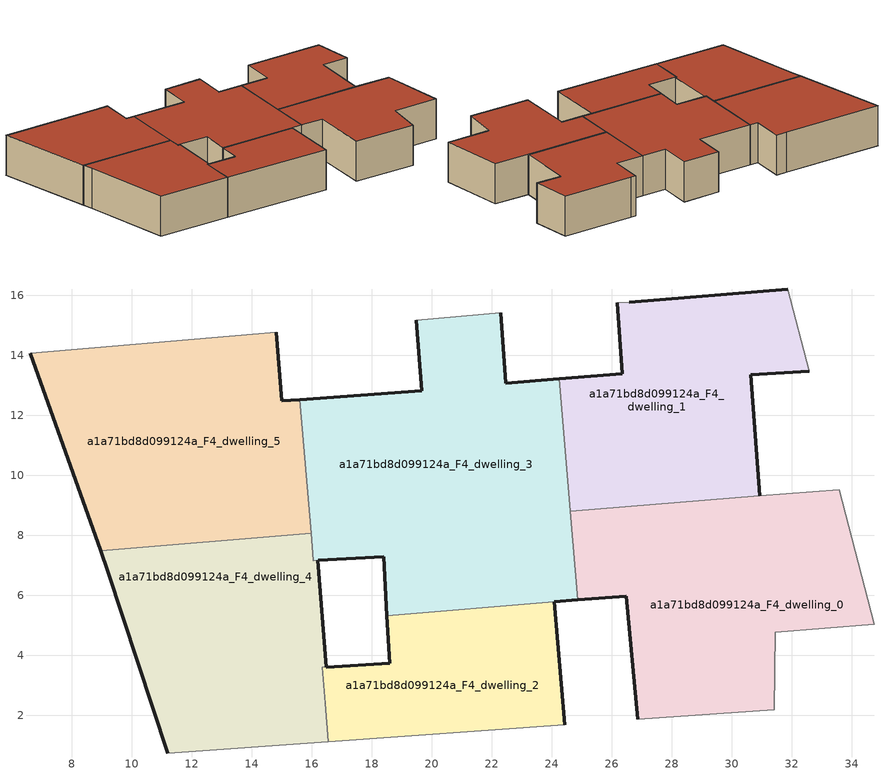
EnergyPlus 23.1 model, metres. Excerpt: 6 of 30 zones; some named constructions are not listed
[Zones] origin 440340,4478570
a1a71bd8d099124a_F4_dwelling_0
 floor to a1a71bd8d099124a_F3_dwelling_0 (EU_floor_Construction): 34.74,5.03 33.59,9.51 30.93,9.32 24.63,8.79 24.87,5.84 26.48,5.96 26.87,1.86 31.41,2.18 31.45,4.76 z12
 wall outside (EU_wall_Construction): 26.87,1.86 26.48,5.96 24.87,5.84 z12:15
 wall adiabatic (EU_wall_Construction): 30.93,9.32 33.59,9.51 34.74,5.03 31.45,4.76 31.41,2.18 26.87,1.86 z12:15
 wall to a1a71bd8d099124a_F4_dwelling_1 (EU_wall_Construction): 24.62,8.79 30.93,9.32 z12:15
 wall to a1a71bd8d099124a_F4_dwelling_3 (EU_wall_Construction): 24.87,5.84 24.87,5.85 24.62,8.79 z12:15
 roof outside (EU_roof_Construction): 33.59,9.51 34.74,5.03 31.45,4.76 31.41,2.18 26.87,1.86 26.48,5.96 24.87,5.84 24.63,8.79 30.93,9.32 z15
a1a71bd8d099124a_F4_dwelling_1
 floor to a1a71bd8d099124a_F3_dwelling_1 (EU_floor_Construction): 30.93,9.32 30.64,13.34 32.58,13.47 31.88,16.21 26.59,15.77 26.18,15.74 26.35,13.39 24.26,13.22 24.63,8.79 z12
 wall outside (EU_wall_Construction): 32.58,13.47 30.64,13.34 30.93,9.32 / 24.26,13.22 26.35,13.39 26.18,15.74 / 26.59,15.77 31.88,16.21 z12:15
 wall adiabatic (EU_wall_Construction): 31.88,16.21 32.58,13.47 / 26.18,15.74 26.59,15.77 z12:15
 wall to a1a71bd8d099124a_F4_dwelling_3 (EU_wall_Construction): 24.62,8.79 24.26,13.22 z12:15
 roof outside (EU_roof_Construction): 31.88,16.21 32.58,13.47 30.64,13.34 30.93,9.32 24.63,8.79 24.26,13.22 26.35,13.39 26.18,15.74 26.59,15.77 z15
a1a71bd8d099124a_F4_dwelling_2
 floor to a1a71bd8d099124a_F3_dwelling_2 (EU_floor_Construction): 24.44,1.68 24.09,5.79 18.51,5.32 18.6,3.73 16.36,3.59 16.46,2.4 16.56,1.12 z12; 18.6,3.73 18.6,3.74 16.36,3.59 z12
 wall outside (EU_wall_Construction): 18.6,3.74 18.51,5.32 / 24.09,5.79 24.44,1.68 z12:15; 16.46,2.4,15 16.46,2.39,12 16.46,2.4,12
 wall adiabatic (EU_wall_Construction): 24.44,1.68 16.56,1.12 z12:15
 wall to a1a71bd8d099124a_F4_dwelling_3 (EU_wall_Construction): 18.51,5.32 24.09,5.79 z12:15
 wall to a1a71bd8d099124a_F4_dwelling_4 (EU_wall_Construction): 16.56,1.12 16.46,2.39 / 16.46,2.4 16.36,3.59 18.6,3.74 z12:15
 roof outside (EU_roof_Construction): 18.6,3.74 18.6,3.73 16.36,3.59 z15; 24.09,5.79 24.44,1.68 16.56,1.12 16.46,2.4 16.36,3.59 18.6,3.74 18.51,5.32 z15
a1a71bd8d099124a_F4_dwelling_3
 floor to a1a71bd8d099124a_F3_dwelling_3 (EU_floor_Construction): 24.87,5.84 24.87,5.85 24.26,13.22 22.47,13.07 22.3,15.42 19.49,15.16 19.68,12.82 15.61,12.52 16.06,7.15 18.4,7.29 18.51,5.32 24.09,5.79 z12
 wall outside (EU_wall_Construction): 15.61,12.52 19.68,12.82 19.49,15.16 / 22.3,15.42 22.47,13.07 24.26,13.22 / 24.87,5.84 24.09,5.79 / 18.51,5.32 18.4,7.29 16.21,7.16 z12:15
 wall adiabatic (EU_wall_Construction): 19.49,15.16 22.3,15.42 z12:15
 wall to a1a71bd8d099124a_F4_dwelling_4 (EU_wall_Construction): 16.21,7.16 16.06,7.15 / 16.06,7.16 15.98,8.07 z12:15; 16.06,7.16,15 16.06,7.15,12 16.06,7.16,12
 wall to a1a71bd8d099124a_F4_dwelling_5 (EU_wall_Construction): 15.98,8.07 15.61,12.52 z12:15
 roof outside (EU_roof_Construction): 24.26,13.22 24.87,5.85 24.87,5.84 24.09,5.79 18.51,5.32 18.4,7.29 16.21,7.16 16.06,7.15 15.61,12.52 19.68,12.82 19.49,15.16 22.3,15.42 22.47,13.07 z15
a1a71bd8d099124a_F4_dwelling_4
 floor to a1a71bd8d099124a_F3_dwelling_4 (EU_floor_Construction): 18.6,3.73 18.6,3.74 16.36,3.59 z12; 16.56,1.12 16.46,2.39 16.36,3.59 18.6,3.74 16.49,3.61 16.21,7.16 16.06,7.16 15.98,8.07 8.97,7.49 9.21,6.8 11.2,0.74 z12
 wall outside (EU_wall_Construction): 11.21,0.74 9.21,6.8 8.97,7.49 / 16.21,7.16 16.49,3.61 18.6,3.74 z12:15; 18.6,3.73,15 18.6,3.74,12 18.6,3.73,12; 16.46,2.4,15 16.46,2.4,12 16.46,2.39,12
 wall adiabatic (EU_wall_Construction): 16.56,1.12 11.21,0.74 z12:15
 wall to a1a71bd8d099124a_F4_dwelling_5 (EU_wall_Construction): 8.97,7.49 15.98,8.07 z12:15
 roof outside (EU_roof_Construction): 18.6,3.74 18.6,3.73 16.36,3.59 z15; 16.21,7.16 16.49,3.61 18.6,3.74 16.36,3.59 16.46,2.39 16.56,1.12 11.2,0.74 9.21,6.8 8.97,7.49 15.98,8.07 16.06,7.15 z15
a1a71bd8d099124a_F4_dwelling_5
 floor to a1a71bd8d099124a_F3_dwelling_5 (EU_floor_Construction): 15.98,8.07 15.61,12.52 15,12.48 14.82,14.77 14.05,14.69 6.63,14.07 8.97,7.49 z12
 wall outside (EU_wall_Construction): 8.97,7.49 6.63,14.07 / 14.82,14.77 15.01,12.48 15.61,12.52 z12:15
 wall adiabatic (EU_wall_Construction): 6.63,14.07 14.05,14.69 14.82,14.77 z12:15
 roof outside (EU_roof_Construction): 14.82,14.77 15,12.48 15.61,12.52 15.98,8.07 8.97,7.49 6.63,14.07 14.05,14.69 z15
[HVACTEMPLATE:THERMOSTAT] Constant Heating Setpoint=20; Constant Cooling Setpoint=50
EU_HeatOnly_a1a71bd8d099124a_F0_dwelling_0; EU_HeatOnly_a1a71bd8d099124a_F0_dwelling_1; EU_HeatOnly_a1a71bd8d099124a_F0_dwelling_2; EU_HeatOnly_a1a71bd8d099124a_F0_dwelling_3; EU_HeatOnly_a1a71bd8d099124a_F0_dwelling_4; EU_HeatOnly_a1a71bd8d099124a_F0_dwelling_5; EU_HeatOnly_a1a71bd8d099124a_F1_dwelling_0; EU_HeatOnly_a1a71bd8d099124a_F1_dwelling_1; EU_HeatOnly_a1a71bd8d099124a_F1_dwelling_2; EU_HeatOnly_a1a71bd8d099124a_F1_dwelling_3; EU_HeatOnly_a1a71bd8d099124a_F1_dwelling_4; EU_HeatOnly_a1a71bd8d099124a_F1_dwelling_5; EU_HeatOnly_a1a71bd8d099124a_F2_dwelling_0; EU_HeatOnly_a1a71bd8d099124a_F2_dwelling_1; EU_HeatOnly_a1a71bd8d099124a_F2_dwelling_2; EU_HeatOnly_a1a71bd8d099124a_F2_dwelling_3; EU_HeatOnly_a1a71bd8d099124a_F2_dwelling_4; EU_HeatOnly_a1a71bd8d099124a_F2_dwelling_5; EU_HeatOnly_a1a71bd8d099124a_F3_dwelling_0; EU_HeatOnly_a1a71bd8d099124a_F3_dwelling_1; EU_HeatOnly_a1a71bd8d099124a_F3_dwelling_2; EU_HeatOnly_a1a71bd8d099124a_F3_dwelling_3; EU_HeatOnly_a1a71bd8d099124a_F3_dwelling_4; EU_HeatOnly_a1a71bd8d099124a_F3_dwelling_5; EU_HeatOnly_a1a71bd8d099124a_F4_dwelling_0; EU_HeatOnly_a1a71bd8d099124a_F4_dwelling_1; EU_HeatOnly_a1a71bd8d099124a_F4_dwelling_2; EU_HeatOnly_a1a71bd8d099124a_F4_dwelling_3; EU_HeatOnly_a1a71bd8d099124a_F4_dwelling_4; EU_HeatOnly_a1a71bd8d099124a_F4_dwelling_5
[SCHEDULE:CONSTANT]
Name | Hourly Value
EU_AlwaysOn | 1
EU_CoolingOff | 0
[SCHEDULE:FILE] Column Number=1; Rows to Skip at Top=0; Number of Hours of Data=8760; Column Separator=Comma; Interpolate to Timestep=No; Minutes per Item=60; Adjust Schedule for Daylight Savings=Yes
Name | File
EU_Step8_GainSchedule_a1a71bd8d099124a_F2_dwelling_3_f000 | ../../schedules/a1a71bd8d099124a/a1a71bd8d099124a_F2_dwelling_3_f000_gain.csv
EU_Step8_GainSchedule_a1a71bd8d099124a_F2_dwelling_4_f000 | ../../schedules/a1a71bd8d099124a/a1a71bd8d099124a_F2_dwelling_4_f000_gain.csv
EU_Step8_GainSchedule_a1a71bd8d099124a_F2_dwelling_5_f000 | ../../schedules/a1a71bd8d099124a/a1a71bd8d099124a_F2_dwelling_5_f000_gain.csv
EU_Step8_GainSchedule_a1a71bd8d099124a_F3_dwelling_0_f000 | ../../schedules/a1a71bd8d099124a/a1a71bd8d099124a_F3_dwelling_0_f000_gain.csv
EU_Step8_GainSchedule_a1a71bd8d099124a_F3_dwelling_1_f000 | ../../schedules/a1a71bd8d099124a/a1a71bd8d099124a_F3_dwelling_1_f000_gain.csv
EU_Step8_GainSchedule_a1a71bd8d099124a_F3_dwelling_2_f000 | ../../schedules/a1a71bd8d099124a/a1a71bd8d099124a_F3_dwelling_2_f000_gain.csv
EU_Step8_GainSchedule_a1a71bd8d099124a_F3_dwelling_3_f000 | ../../schedules/a1a71bd8d099124a/a1a71bd8d099124a_F3_dwelling_3_f000_gain.csv
EU_Step8_GainSchedule_a1a71bd8d099124a_F3_dwelling_4_f000 | ../../schedules/a1a71bd8d099124a/a1a71bd8d099124a_F3_dwelling_4_f000_gain.csv
EU_Step8_GainSchedule_a1a71bd8d099124a_F3_dwelling_5_f000 | ../../schedules/a1a71bd8d099124a/a1a71bd8d099124a_F3_dwelling_5_f000_gain.csv
EU_Step8_GainSchedule_a1a71bd8d099124a_F4_dwelling_0_f000 | ../../schedules/a1a71bd8d099124a/a1a71bd8d099124a_F4_dwelling_0_f000_gain.csv
EU_Step8_GainSchedule_a1a71bd8d099124a_F4_dwelling_1_f000 | ../../schedules/a1a71bd8d099124a/a1a71bd8d099124a_F4_dwelling_1_f000_gain.csv
EU_Step8_GainSchedule_a1a71bd8d099124a_F4_dwelling_2_f000 | ../../schedules/a1a71bd8d099124a/a1a71bd8d099124a_F4_dwelling_2_f000_gain.csv
EU_Step8_GainSchedule_a1a71bd8d099124a_F4_dwelling_3_f000 | ../../schedules/a1a71bd8d099124a/a1a71bd8d099124a_F4_dwelling_3_f000_gain.csv
EU_Step8_GainSchedule_a1a71bd8d099124a_F4_dwelling_4_f000 | ../../schedules/a1a71bd8d099124a/a1a71bd8d099124a_F4_dwelling_4_f000_gain.csv
EU_Step8_GainSchedule_a1a71bd8d099124a_F4_dwelling_5_f000 | ../../schedules/a1a71bd8d099124a/a1a71bd8d099124a_F4_dwelling_5_f000_gain.csv
